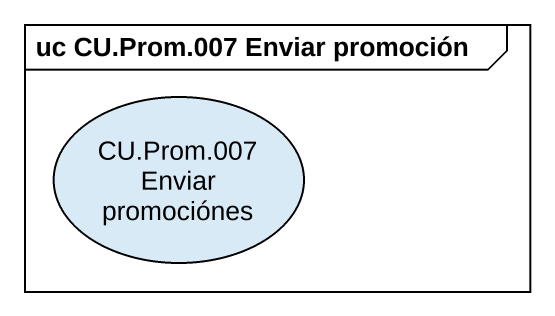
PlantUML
@startuml
mainframe uc CU.Prom.007 Enviar promoción
usecase "CU.Prom.007 Enviar promociónes" as CU_Prom_007_Enviar
@enduml
